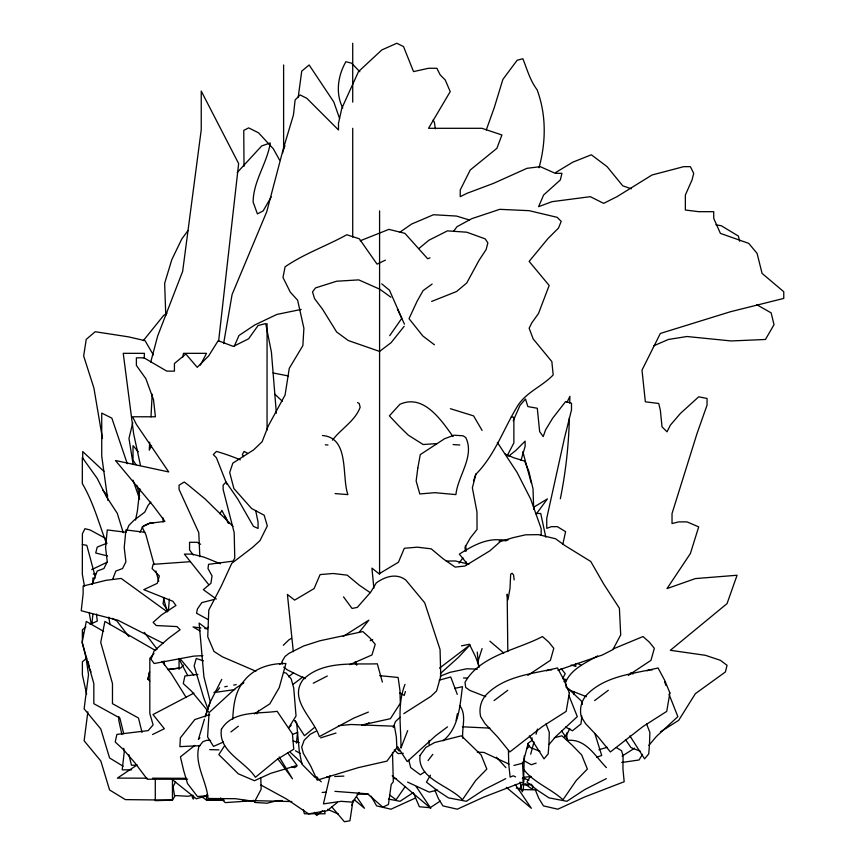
<?xml version="1.0" encoding="UTF-8"?>
<svg xmlns="http://www.w3.org/2000/svg" width="865" height="865" viewBox="0 0 865 865"><rect width="100%" height="100%" fill="white"/><g stroke="black" fill="none" stroke-linecap="round" stroke-linejoin="round"><path stroke-width="1.3" d="M522.449 762.303L523.617 781.733L483.924 797.043L457.271 809.197L442.923 805.899L438.339 798.503L434.868 790.156M582.264 704.488L582.307 701.926L568.035 688.367M569.375 417.644C568.748 444.859 565.764 472.063 560.347 498.737M569.743 402.971L569.905 396.3L567.018 402.366M429.029 744.43L429.137 740.429M144.185 358.391L144.433 353.331L123.241 353.331L133.653 433.798L140.422 465.175M297.625 731.822L296.392 743.176M149.688 442.166L149.267 450.157L151.602 445.41M150.997 416.865L152.175 394.235M168.405 610.863L169.335 599.013M581.842 716.069L580.999 723.929L572.435 730.774L565.602 727.054M91.885 623.633L92.912 614.409M139.903 488.801L137.373 511.129L135.513 520.049M218.607 341.264L238.643 163.593L201.242 91.074L201.242 129.782L182.656 271.361L157.646 336.053L150.737 362.1M87.852 711.841L84.132 740.808L100.816 760.995L109.585 789.961L125.393 799.617L172.459 800.136L175.022 795.843M298.155 97.604L301.734 71.146L309.129 64.972L333.804 101.983L339.556 118.429M232.707 719.237C233.474 705.58 234.977 691.211 244.406 680.452C254.472 667.877 270.302 663.239 285.915 663.509L279.211 687.686L269.826 703.829L254.321 713.895M163.982 597.38L163.074 603.802L167.551 610.193M282.714 152.921L283.093 150.359M223.613 343.578L232.101 294.478L266.766 211.687L283.45 148.315L293.451 114.959L295.116 99.951L300.123 94.945L306.794 98.286L338.485 129.966L338.485 123.295L341.816 108.287L358.499 71.6L381.843 49.921L396.851 43.25L403.522 46.58L413.524 71.6L428.543 68.27L436.879 68.27L440.209 74.941L445.216 79.937L450.222 91.614L428.543 128.301L481.902 128.301L501.916 134.972L496.91 148.315L470.236 169.994L460.223 190.008L460.223 196.679L466.895 193.349L493.58 183.337L526.936 168.329L540.279 166.664L555.287 173.335L561.958 173.335L560.282 180.006L543.609 195.014L538.603 206.681L551.946 201.686L590.308 196.679L603.651 203.351L616.994 196.679L652.015 175L683.696 166.664L690.367 166.664L693.708 173.335L692.032 180.006L685.361 195.014L685.361 210.022L698.704 211.687L713.722 211.687L713.722 218.358L720.383 233.366L748.744 243.379L757.08 253.38L762.076 273.394L783.766 291.743L783.766 298.414L730.395 311.757L660.352 333.436L642.003 370.123L645.344 401.803L658.687 403.479L660.352 410.151L662.017 426.823L667.023 431.83L670.353 425.158L680.366 413.481L698.704 396.808L707.051 398.473L707.051 405.144L697.039 433.495L672.029 513.55L672.029 523.552L678.69 521.887L687.037 521.887L698.704 526.882L690.367 553.568L667.023 588.589L695.374 578.588L737.067 575.247L727.054 603.597L670.353 650.296L705.375 655.302L720.383 660.309L727.054 665.304L725.389 671.975L695.374 693.654L678.69 720.34L660.59 731.779M182.807 357.148L183.477 353.331L206.53 353.331L200.377 365.095M539.025 167.799C546.053 141.99 546.431 115.099 537.122 89.787C529.964 80.315 527.163 69.362 522.849 58.755L517.14 60.236L502.868 79.439L494.304 107.52L486.281 129.955M456.125 720.404L457.358 713.787M573.636 694.541L574.155 692.011M330.008 775.591L323.434 803.909L341.134 801.325L352.477 802.136L359.213 792.437M147.915 679.393L149.569 671.781L147.915 679.285L149.742 681.079M562.791 544.366L565.602 531.661L557.341 526.655L551.448 526.655L546.734 528.331L546.734 518.319L564.423 438.274L571.495 409.924L571.495 403.252L565.602 401.576L552.627 418.26L545.556 429.927L543.198 436.598L539.652 431.603L537.295 408.248L527.866 406.582L525.498 399.025L519.995 405.361L513.237 420.747M132.778 422.704L128.972 438.458L133.167 464.537M530.699 754.215L533.986 741.965M536.062 734.223L537.446 729.065M351.774 805.466L353.136 800.503M521 460.321L525.12 446.405L525.12 441.15L515.94 450.341L508.685 456.147M405.425 691.546L404.214 695.384L399.716 692.962M478.031 661.195L482.075 648.555M204.443 719.15L198.399 739.478L199.901 737.834M473.49 481.059L475.858 474.02M205.665 715.431L210.108 702.326L221.743 679.393M205.135 716.88L210.281 701.71L203.924 676.873L199.123 623.081L206.281 628.498L208.476 627.179M521.292 785.074L519.995 788.577L516.297 788.091M523.011 780.392L523.876 778.057M393.229 727.53L395.402 721.68L400.062 717.236M92.058 584.394L97.194 571.062L103.908 568.543L107.26 561.828L105.584 547.556L107.26 529.931L126.149 532.289M112.569 579.55L115.834 571.062L122.549 568.543L125.901 561.828L124.225 547.556L125.901 529.931L144.79 532.289M407.685 730.611L400.949 748.084C401.198 726.946 396.873 704.64 405.004 684.388M283.569 149.213L284.996 145.763M126.463 531.218L128.896 525.369L134.161 520.103L144.704 512.199L148.207 505.182L150.845 502.111M234.231 346.324L238.978 335.49L254.775 324.959L276.897 314.428L301.193 309.421M569.819 728.546L567.57 733.152L564.499 736.71M175.508 781.971L173.087 786.728L174.481 795.508L188.051 796.265L193.144 795.27M194.084 797.487L193.252 799.109L192.149 796.795M256.97 713.809L258.754 710.36M507.063 456.006L513.875 442.923L513.875 417.341L511.237 416.822M139.914 532.213L143.341 525.888L150.64 522.73L153.289 522.925M219.97 513.864L221.862 510.339L228.425 523.163M562.693 678.301L565.256 673.716L561.115 668.559M430.435 775.191L426.456 782.144L437.236 790.448L448.394 797.844L466.354 801.293L484.119 789.615L505.766 778.641M530.332 776.348L527.012 782.144L537.792 790.448L548.951 797.844L566.91 801.293L584.675 789.615L606.322 778.641M271.232 196.939L263.122 210.93L257.413 213.893L253.131 202.075C253.304 180.828 267.058 163.604 270.258 142.974L261.695 145.926L237.226 172.524M642.533 754.291L639.062 759.978L621.794 762.498M288.878 727.476L296.035 715.961L293.722 687.924L291.159 678.863L286.293 673.175L283.871 672.559M224.586 745.749L218.823 754.594L238.318 773.818L254.461 780.717L270.734 773.332L297.073 765.428L287.699 752.874M404.95 786.912L396.105 799.768L389.866 795.162M219.634 687.729L217.829 690.335L213.958 692.595L234.847 689.567M389.704 335.652L401.814 318.309L389.499 290.262L381.757 283.85M459.001 563.202L462.926 557.838M188.073 230.447L181.769 239.01L171.789 259.695L164.653 283.331L165.777 315.563M536.278 513.983L547.426 498.889L533.651 507.258M453.822 230.966L457.023 226.695L471.717 218.683L499.765 209.33L529.142 210.671L557.19 217.342L561.201 221.353L558.53 228.025L547.837 238.718L529.142 261.414L549.178 285.461L538.495 313.508L531.813 322.85L529.142 328.192L533.154 338.885L551.848 361.592L553.178 374.945C542.366 386.287 526.99 391.802 518.157 405.047C503.906 427.861 495.158 454.968 475.869 474.269L472.366 487.828L476.961 511.939L477.058 529.412L470.376 537.879L465.035 547.231L465.348 551.232M428.078 760.562L432.814 754.323M404.16 326.31L391.142 342.637L379.584 351.417L348.292 340.54L336.636 331.976L322.569 309.27L314.536 298.587L312.525 291.905L315.541 287.904L336.636 281.222L358.748 279.882L379.854 289.234L390.904 297.246M143.352 340.594L163.636 315.444L166.999 313.184M359.051 632.445L368.847 620.173L343.2 636.424M549.134 744.376L555.871 736.461L577.301 716.631L568.856 695.417M648.847 745.36L656.427 736.461L677.857 716.631L668.98 694.184M153.938 653.583L149.818 658.341L149.818 713.495L153.116 724.902L148.174 730.611L116.883 734.407L115.229 742.019L123.468 749.62L134.994 762.941L147.223 779.224L187.64 779.224M183.326 665.131L180.861 667.975L167.821 669.564M443.064 740.808C459.131 727.714 459.812 705.667 462.494 686.68L454.839 688.345M288.553 728.157L291.202 725.248M332.474 440.134C341.07 428.726 355.126 421.006 360.164 407.264L359.17 403.425L357.559 402.593M354.92 799.855L352.834 801.866L349.925 820.766L344.411 821.75L331.922 807.013M283.255 645.29L289.105 639.678L291.473 638.402M526.515 748.96L529.466 746.203M85.895 626.887L82.38 629.817L82.38 642.987L85.895 657.022L88.522 674.581L84.132 708.813L100.816 729L109.585 757.967L123.133 766.239M86.77 658.157L82.38 661.812L82.38 674.97L86.641 694.033M322.721 810.57L316.752 815.522L314.417 812.365M419.255 248.233L428.932 240.221L447.41 230.879L466.765 232.209L485.233 238.891L487.871 242.892L486.119 249.574L479.08 260.257L466.765 282.963L456.558 291.527L431.657 301.42M314.568 727.389L304.469 735.737L294.608 720.61M440.307 673.64L458.699 657.097L470.009 644.922L439.496 668.169M337.426 802.396L327.154 810.678L308.567 813.889L286.499 799.001L261.003 785.063M288.532 676.819L293.505 672.808M194.841 745.425L180.428 756.832L183.661 770.542L187.532 783.582L197.501 796.557L207.665 795.638M230.923 731.941L238.372 726.2M293.408 684.107L302.912 676.884M447.497 726.87L435.625 735.769L407.242 761.578L397.705 746.733M494.056 700.585L507.744 690.313M594.612 700.585L608.3 690.313M432.143 284.055L423.093 290.608L417.071 301.301L409.026 318.655L422.855 336.009L434.425 344.778M400.062 232.09L411.556 224.078L433.506 214.725L456.504 216.066L469.414 219.991M243.854 682.745L235.345 688.486L209.092 712.598L207.611 736.98L213.525 746.398L223.408 742.029M137.124 764.941L117.37 778.111L147.104 778.186M527.78 675.381L550.41 660.341L553.795 648.307L548.821 642.176L542.442 636.543C517.389 649.864 480.086 655.302 465.002 682.334L465.673 687.448L469.89 690.432L485.762 696.649M628.336 675.381L650.967 660.341L654.351 648.307L649.377 642.176L642.998 636.543L613.242 648.912M440.242 801.087L430.164 807.715L419.341 806.731L413.319 792.556L400.041 801.293L388.493 799.076M424.704 771.926L420.325 774.77L410.68 767.59L408.777 760.173M622.108 756.075L634.564 748.214M403.782 713.668L430.997 696.303L436.576 690.962L440.761 676.279L440.069 649.561L424.715 602.818L405.869 580.112C396.494 572.749 385.001 576.641 376.318 582.869L370.663 592.201L357.299 607.392L352.077 608.463L343.524 596.882M555.676 172.524L572.792 162.177L591.346 154.792L607.046 166.61L622.746 185.824L631.309 188.775M296.792 766.325L294.489 767.655L292.1 766.898M364.381 725.476L369.041 722.783M597.639 655.919C585.832 662.741 571.116 668.98 565.559 682.334L566.229 687.448L570.446 690.432L586.319 696.649M193.933 693.103L152.997 714.544L164.339 728.719L152.554 734.536M315.876 731.325L310.243 734.255L304.145 740.289L301.68 747.187L303.366 753.404L310.795 766.217L317.174 780.165L358.305 767.633L386.979 761.113L396.83 747.706L396.365 737.045L394.462 726.222L350.974 724.492L338.388 725.703M499.083 541.263L500.694 540.43L508.014 540.106M313.238 683.231L327.305 676.008M241.054 684.031L243.454 682.799M91.69 569.635L107.217 562.163M385.433 260.138L377.064 264.149L359.299 238.772L346.757 234.761C326.462 246.028 304.242 253.618 285.082 266.82L282.996 277.503L290.316 292.197L297.625 300.209L303.896 328.257L302.858 345.622L289.267 368.317L285.082 395.035L268.366 425.753L262.095 441.777L253.726 449.789L232.826 463.143L229.69 472.495L233.874 488.52L251.639 508.555L264.182 515.237L267.317 525.92L259.997 540.614L252.688 547.286L231.777 563.31L221.332 586.016L208.789 610.063L207.741 636.77L214.012 651.464L222.37 656.805L255.878 671.218M370.242 640.727L372.664 639.603M415.189 798.146L390.969 809.197L376.621 805.899L371.042 796.114M90.057 624.335L97.302 621.038L96.426 614.02M279.525 664.298L281.849 663.282M349.698 664.688L371.95 654.967L375.226 644.338L369.788 637.84L362.878 631.58L319.953 640.76L303.68 645.971L289.159 653.27L285.072 656.416L281.979 661.584L282.39 664.017M563.991 681.555L566.413 680.506M653.735 345.805L668.407 339.469L686.961 336.517L731.206 340.951L765.46 339.469L774.013 324.699L771.158 312.881L756.605 304.61M546.475 670.862L549.275 669.651L551.643 669.986M647.031 670.862L649.831 669.651L652.199 669.986M368.371 712.079L353.699 718.155L319.315 736.634C313.541 718.166 288.218 699.742 303.074 679.598C322.753 660.503 352.358 664.655 377.313 663.812L382.384 682.085M360.294 240.751L388.904 229.366L404.939 233.366L427.645 258.743L430.013 257.856M292.521 734.461L297.441 732.482M107.065 543.144L97.204 547.091L95.723 553.016L107.563 555.968M598.904 749.728L607.295 747.284M440.209 676.171L449.984 672.332L466.754 668.775L477.35 669.153M596.677 757.286L601.694 755.437L594.85 733.488M209.698 714.598L194.82 719.572L180.407 737.802L179.877 746.636L200.042 745.684M536.17 763.114L531.24 764.736L524.32 760.843M557.903 670.278L602.462 654.946L612.885 649.604L620.702 634.91L619.394 608.203L603.77 584.156L590.741 561.461L564.694 545.426L555.579 538.754L538.441 534.646L525.606 534.808L512.999 537.695L500.424 541.512L489.86 550.832L464.916 566.034L455.174 567.105L443.215 558.866L431.235 548.843L417.319 547.177L404.344 548.269L398.397 562.272L379.075 573.798L371.939 568.132L373.853 588.168M320.591 737.856L336.02 733.044M207.384 795.486L196.333 798.806L171.54 778.943M439.128 680.182L450.752 677.003L457.271 694.357M513.907 765.46L523.022 763.125L528.234 743.089L532.137 740.418L531.997 737.748M437.42 790.037L429.245 792.124L407.577 782.101M277.06 800.687L267.047 803.217L254.764 802.45L253.337 800.255M554.314 737.737L561.969 735.812L572.316 745.316L581.68 754.95L587.367 769.061L576.241 780.49L562.974 799.768C550.81 788.512 533.608 782.652 523.606 769.277M361.732 725.021L390.407 718.696L400.333 703.223L399.954 690.475L398.127 677.479L379.724 675.662M461.445 645.852L469.392 644.252L475.555 656.73L479.318 666.85M224.738 686.778L227.279 686.291M233.658 685.091L236.21 684.615M167.821 669.456L179.552 668.029M197.955 674.376L184.915 675.965L183.272 683.577L191.511 691.178L208.389 711.614M93.301 574.079L95.712 573.809M523.314 777.365L531.197 776.489M322.137 792.47L325.975 792.135M334.928 791.356L367.495 793.811L382.849 807.164L388.428 804.493L391.218 784.458L393.315 781.787L392.505 752.399M190.095 561.709L153.127 564.326L152.089 568.554L159.355 575.939L157.279 583.324L143.795 589.66L172.849 601.262L175.952 605.478L161.431 614.983L153.127 622.368L156.241 625.536L176.99 626.584L180.104 629.752L168.697 638.197L154.165 650.858L151.051 659.303L154.165 663.52L193.598 656.135L202.864 655.627M214.736 599.294L201.772 602.656L197.415 608.992L196.55 613.209L208.368 619.697M437.009 443.583L423.147 444.524L408.248 435.127L398.689 425.731L389.391 415.87L399.857 404.323C423.623 393.499 441.301 420.206 453.076 436.62M403.274 753.318L398.041 753.566L394.18 749.89M317.628 777.311L315.001 777.43L301.863 764.076L299.236 750.712L296.619 722.664L295.16 720.588M326.819 776.878L329.446 776.759M334.701 776.521L343.892 776.089M242.546 800.622L246.471 800.558M275.665 800.666L282.401 800.558M223.873 799.898L206.54 800.136L202.378 797.162M446.243 561.071L455.304 560.963L468.884 564.196M535.619 513.496L540.733 513.496L545.815 537.187M95.258 578.025L92.912 578.025L92.912 582.415M136.854 765.222L131.469 765.222L128.885 754.734M131.545 769.85L122.214 769.85L124.225 752.063L123.727 748.301M522.33 778.489L525.023 778.489M518.34 789.529L536.3 789.853M357.104 794.2L368.804 794.2M152.51 778.197L186.289 778.295M224.003 800.363L206.54 800.136L206.54 794.773M242.816 800.612L246.849 800.666M291.851 801.563L254.159 800.655L225.203 802.612L220.543 798.017M210.552 740.418L206.659 740.31L202.918 741.716L198.885 746.614C194.225 764.217 206.605 781.041 208.065 798.492L235.529 798.709L254.688 801.466L261.154 789.226L260.765 777.732M209.708 749.631L218.921 749.869M463.467 677.976L467.457 678.117M522.374 784.025L531.813 784.371M522.287 784.76L529.034 785.02M393.64 778.446L396.321 778.576M462.407 726.805L489.914 728.114M477.285 752.128L483.946 752.442L509.02 764.13M322.45 435.506C349.957 437.679 341.426 476.756 347.914 494.607L335.112 493.591M453.087 444.578L459.78 444.988M325.305 444.826L327.976 444.988M567.375 740.408C585.962 738.396 595.239 756.356 606.441 767.612M200.896 627.979L193.068 626.93L199.999 630.963M204.81 628.509L207.416 628.866M715.917 224.868L721.215 225.711L738.342 236.048L739.705 241.249M82.326 544.561L86.814 545.328L94.988 575.82M273.081 372.966L288.521 375.983M505.993 540.928C488.974 536.441 473.242 545.318 459.358 554.13L467.349 563.991M562.78 678.668L566.413 679.652M293.213 740.959L299.171 742.657M571.17 665.044L575.906 666.428L575.485 663.715M450.395 408.702L473.577 415.87L482.097 430.435M203.372 660.86L196.258 658.481L194.149 665.877L203.632 697.536L207.914 708.868M522.633 777.83L528.915 780.273M640.554 751.339L630.963 747.576L625.46 739.543M539.998 751.339L530.407 747.576L527.65 743.554M220.337 563.731L204.378 557.276L192.203 554.108L184.375 554.108L208.779 584.718M505.257 454.071L513.702 457.747L524.612 461.099L528.818 471.176L533.013 488.801L533.716 509.301M327.521 809.326L338.334 814.008M515.583 776.878L513.183 775.808L510.112 777.148L508.717 763.795L508.436 750.431M577.388 663.412L580.934 665.077M630.553 672.829L632.953 673.986M162.955 643.182L117.997 620.281L81.234 610.755L83.137 593.639L83.137 586.038L105.963 580.329L121.176 578.426L167.302 611.89L163.377 597.823M112.017 618.334L116.786 620.865L128.863 636.575M105.411 538.279L90.057 529.964L84.943 528.688L82.391 533.802L82.326 574.209L84.446 586.07M295.452 750.777L300.133 753.372M305.161 678.69L287.364 669.899L283.72 667.142M155.765 650.664L104.914 621.427L100.718 642.414L112.472 683.545L112.472 703.688L138.476 718.004L142.033 732.439M103.616 631.396L86.284 621.427L82.089 642.414L93.831 683.545L93.831 703.688L119.846 718.004L123.717 733.747M200.594 544.28L197.177 542.29L189.565 542.29L189.565 549.891L193.23 555.016M616.334 747.544L621.567 750.734L623.081 755.88L622.93 768.726L624.173 781.733L584.481 797.043L557.828 809.197L543.48 805.899L538.895 798.503L535.424 790.156M216.315 599.045L203.318 589.66L210.898 583.324L212.055 575.939L207.978 568.554L208.562 564.326L233.031 561.158L234.772 558.001L234.188 532.667L223.127 489.406L223.127 485.179L226.035 482.021L237.68 498.9L253.413 526.342L258.073 528.45L258.073 522.114L255.651 510.426M370.252 592.676L359.289 585.183L347.211 575.16L333.176 573.495L320.093 574.587L314.092 588.589L294.619 600.115L287.418 594.45L293.332 651.756M525.347 784.22L532.602 789.529L532.602 785.517M506.328 787.355L531.348 808.288L515.194 784.425M489.904 641.192L503.754 653.032M354.455 799.844L364.489 808.288L356.618 796.816M290.359 752.409L302.101 763.298M103.908 471.36L82.716 451.552L82.716 459.51M274.702 394.062L282.314 401.219M316.482 777.202L321.272 781.83M233.02 526.342L205.005 498.9L188.408 485.179L184.256 482.021L179.066 485.179L179.066 489.406L198.788 532.667L199.826 556.79M396.505 748.247L399.295 751.112M359.851 71.741L351.601 63.188L345.892 61.718C337.891 75.666 335.306 93.269 342.767 107.974M505.884 767.612L496.424 757.199M392.202 775.775L430.802 808.288L416.184 786.555M138.292 451.779L133.026 445.68L133.026 460.277L136.032 464.71M102.578 489.828L107.757 496.002M179.888 658.46L193.717 675.057M227.571 521.487L229.214 523.585M144.282 632.38L157.16 649.139M162.004 661.379L171.227 673.554L186.213 697.514M277.676 758.637L292.467 778.77L279.179 756.94M629.904 735.91L644.587 758.843L648.75 753.891L649.518 743.749L649.853 732.374L646.555 723.854M529.348 735.91L544.031 758.843L548.194 753.891L548.961 743.749L549.297 732.374L545.999 723.854M561.569 730.968L567.591 739.478M497.375 442.447L517.129 472.495L530.721 499.202L541.166 528.591L541.166 535.273M459.726 705.602C466.895 714.901 461.769 727.497 462.732 738.191M153.365 354.931L145.06 340.68L128.431 336.842L95.172 331.728L86.219 339.394L83.667 356.023L93.896 387.996L102.47 438.501M279.525 159.96L273.362 148.856L258.559 132.821L248.688 127.89L243.757 130.356L244.017 166.318M243.508 456.688L242.341 454.579L244.092 451.411A210.195 116.018 -90 0 1 247.487 453.249M433.149 119.965L434.371 122.289L435.365 128.853M179.12 659.13L187.694 675.5M355.147 661.779L356.748 664.904M225.019 516.037L228.425 523.066M397.468 309.086L404.442 324.137M91.041 672.008L89.419 668.321L88.187 661.693M355.623 662.33L356.65 664.828M226.803 484.13L216.423 457.747L213.309 454.579L216.423 451.411A210.195 206.681 -90 0 1 240.286 459.856M664.655 681.847L665.953 685.545M127.274 463.694L111.855 418.152L101.735 413.081L101.735 456.104L107.876 500.348M133.005 480.14L139.633 499.116M123.241 532.689L117.294 513.356L106.146 496.261L97.226 478.41L82.326 457.585L82.326 483.611C93.366 502.327 98.999 523.52 106.514 543.663M522.828 451.681L531.186 482.843M154.1 564.564L145.893 534.689L142.098 527.077L149.699 523.282L164.912 521.379L153.505 506.166L115.467 460.515L168.718 471.933L136.389 424.391L132.583 416.779L155.408 416.779L153.505 399.662L145.893 378.74L136.389 365.43L136.389 357.829L144.001 357.829L166.815 371.139L174.427 371.139L174.427 363.527L185.834 354.023L197.242 367.333L208.66 355.926L218.164 340.713L233.377 346.411L248.59 338.81L258.105 325.5L265.706 323.596L271.415 352.12L276.368 413.189M155.884 570.954L158.738 581.193M136.811 485.362L139.633 495.699M303.42 809.867L304.372 813.77L325.099 813.77L324.58 811.121M520.027 782.122L522.255 791.832L523.368 789.161L524.287 755.772M121.9 734.515L118.808 720.469L118.808 716.523M465.435 545.523L466.484 550.962M82.748 632.51L83.483 636.489M478.713 667.434L477.253 652.091M89.138 612.431L91.258 624.292M108.795 617.134L110.06 624.714M514.178 579.896L513.54 574.879L512.048 573.214L510.653 574.306L510.015 588.308L507.939 599.834L507.182 594.168L507.809 651.605M164.101 660.99L164.534 664.969M466.17 561.926L466.376 564.596M566.78 732.969L566.91 739.499M379.584 210.855L379.584 574.122M352.715 43.25L352.715 102.146M352.715 128.301L352.715 237.118M283.612 64.972L283.612 149.342M267.058 323.596L267.058 430.089M179.066 658.827L179.066 669.369M172.459 778.662L172.459 800.136L155.289 800.666L155.289 779.181M163.139 517.984L163.139 521.973M221.408 729.303C218.023 751.577 245.054 761.211 255.402 777.3L277.189 759.373L293.765 749.22L292.413 733.877L277.135 711.311C258.462 714.058 232.717 710.295 221.408 729.303M417.795 468.16L416.141 481.059L419.817 493.958L434.814 492.672L455.898 494.607C457.866 475.793 474.971 456.255 465.759 437.517L463.035 435.809L454.049 435.203L444.534 438.76L420.271 454.612L417.795 468.16M569.343 692.919L566.186 711.387L542.452 726.503L509.831 751.945L497.667 737.002L485.027 723.67L480.67 716.696C478.767 708.695 480.908 700.045 486.768 694.195C505.593 675.5 533.11 673.846 557.514 667.964L564.131 680.344L569.343 692.919M669.899 692.919L666.731 711.387L643.009 726.503L610.387 751.945L598.212 737.002L585.583 723.67L581.226 716.696C579.323 708.695 581.453 700.045 587.324 694.195C606.149 675.5 633.667 673.846 658.07 667.964L664.688 680.344L669.899 692.919M420.012 755.491C417.233 779.116 449.681 785.539 462.418 799.768L475.685 780.49L486.822 769.061L481.124 754.95L461.413 735.812L434.619 742.548L425.807 747.468L420.012 755.491"/></g></svg>
